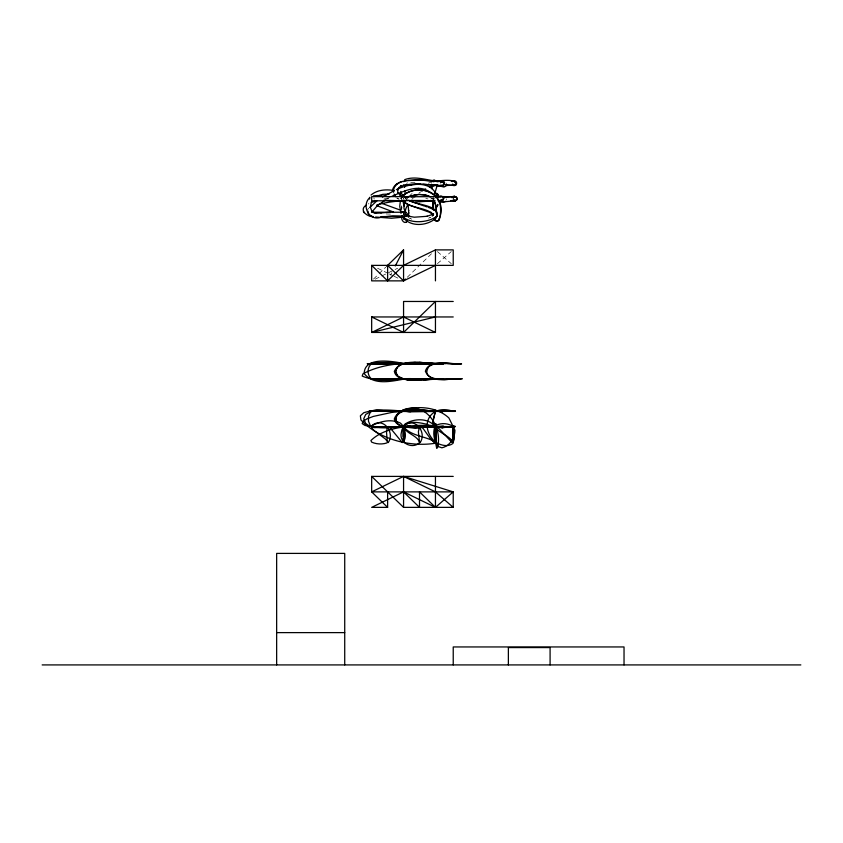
<?xml version="1.0" encoding="UTF-8"?>
<svg xmlns="http://www.w3.org/2000/svg" width="843" height="843" viewBox="0 0 843 843"><rect width="100%" height="100%" fill="white"/><g stroke="black" fill="none" stroke-linecap="round" stroke-linejoin="round"><path stroke-width="0.63" stroke-dasharray="4.21 3.16" d="M437.591 206.293L437.591 204.533M401.489 209.591L401.51 205.755M437.401 205.84L437.401 204.522M401.763 209.412L401.784 206.767M431.353 182.351L431.511 183.268M437.338 207.167L437.348 204.554M405.631 198.769L405.525 198.031L405.588 198.811M405.504 198.063L405.399 198.695L405.81 198.168M437.348 206.693L437.391 204.143M433.407 198.179L433.355 199.591M401.489 198.316L401.563 198.084M433.407 199.127L433.428 197.926M401.553 199.148L401.479 198.073L401.542 199.233L400.172 197.894M433.313 199.359L433.397 198.832M373.87 197.81L374.166 199.074M405.599 214.902L405.346 214.259M403.565 198.832L403.649 198.063M405.662 214.965L405.662 213.953M430.952 199.159L431.258 198.253M401.531 208.621L401.942 207.304M390.572 275.124L391.753 272.837M401.215 198.674L401.742 197.736M411.848 199.475L413.26 197.968M373.544 279.044L378.233 274.491M379.171 273.575L385.736 267.199M407.317 277.221L431.7 253.532M410.425 195.039L412.069 193.5M437.433 263.659L451.258 251.604M367.422 209.538L368.823 208.358M403.302 199.254L403.913 198.8M418.971 193.089L420.762 191.804M386.515 199.296L388.718 198.084M429.972 217.557L430.478 217.294L428.56 218.2M368.212 203.964L368.855 203.627M375.209 279.149L397.654 268.243M406.526 183.342L407.622 182.889M428.297 183.205L430.636 182.404M384.155 198.906L388.792 198.116M410.741 182.299L415.736 182.299M403.923 213.964L405.536 214.069M386.147 213.953L390.393 214.09M403.26 213.89L404.693 214.27M425.841 198.442L428.002 198.948M411.774 219.148L409.624 218.116L410.098 218.432M377.58 268.243L388.212 273.406M389.392 273.986L392.933 275.703M394.113 276.272L398.834 278.569M396.821 198.263L398.433 199.138M445.831 182.973L446.495 183.648M399.224 199.201L397.232 197.926M437.433 251.604L451.258 263.659M431.932 197.894L433.26 199.19M432.227 198.147L432.996 198.916M432.501 199.127L431.669 198.084M434.651 198.21L434.988 198.906M403.512 214.543L403.776 215.344M433.218 198.158L433.492 199.306M446.326 198.874L446.516 199.686M438.181 204.175L438.244 205.618M453.176 198.453L453.186 199.296M453.155 197.979L453.165 198.822M403.987 214.059L403.217 213.901L404.008 214.048"/><path stroke-width="1.26" d="M453.755 426.748C448.75 423.449 441.511 422.385 436.084 425.473L435.452 426.642L436.137 435.104L435.388 442.143L435.167 428.918L435.852 423.702L435.452 442.132L436.727 448.402L437.538 447.464C442.944 427.106 425.525 400.288 402.617 410.214L403.565 411.152L409.024 411.647L443.218 411.352L416.779 410.71L392.353 411.426L376.568 410.014L373.091 410.488L365.704 414.419L363.702 418.887L365.683 423.376L368.18 425.23L374.735 427.675L389.087 426.526L402.248 442.564C407.759 439.087 405.314 426.916 400.393 423.081C391.531 418.739 380.73 421.121 372.332 425.515L371.668 426.642L372.321 428.529L374.176 430.604L385.43 439.045L388.254 442.596C395.251 432.375 383.228 416.653 372.237 425.315L371.668 426.642L364.945 425.441L362.216 423.607L362.996 421.352L366.853 418.897L373.291 416.431L392.111 412.353L405.599 411.078L369.044 411.194L453.745 411.173M433.46 209.738L433.439 200.149M435.357 431.268L435.378 439.013M433.239 209.201L433.376 200.276M435.357 431.753L435.799 443.176C409.898 447.443 379.192 439.319 360.93 419.94L360.361 415.799L363.754 412.733C379.213 407.917 395.283 410.847 411.047 411.532L371.668 411.152L370.172 412.543L368.475 416.568L368.475 421.226L370.182 425.251L372.3 426.979L405.504 426.737L387.611 426.642L386.494 431.806L387.2 440.889M403.154 436.621L403.46 427.275L404.492 424.472C413.534 417.907 430.246 417.411 436.126 428.276C441.047 433.808 449.171 435.831 453.228 442.132L452.997 443.429C447.022 447.991 438.623 444.451 433.039 440.794C423.449 436 410.351 435.536 403.565 426.642L400.025 425.262M433.302 201.93L433.281 209.633M435.325 434.229L435.452 426.642L433.871 425.272L433.07 421.258L435.452 411.152L434.862 410.119L433.766 410.299L435.452 411.152L441.7 411.447M433.323 200.687L433.207 208.179M436.495 211.245L436.484 211.867L435.926 205.418L433.829 199.96M435.357 431.627L435.399 429.319M454.345 411.11L454.893 411.078L437.159 411.31L433.418 410.225L434.756 410.025L435.452 411.152L432.796 421.342L433.692 425.315L435.452 426.642L435.388 429.498M433.376 200.339L433.291 209.802M435.42 427.77C435.652 424.566 429.34 426.231 427.57 424.503C423.112 423.355 418.581 422.427 413.966 422.332C407.917 421.911 401.879 426.084 401.416 432.343C398.518 442.375 411.289 449.298 418.939 443.334L419.508 442.132L418.391 431.806L419.508 426.642L420.984 426.526L422.944 428.255L430.078 438.234L434.145 442.564L435.452 442.132L436.179 438.771L435.452 426.642C414.219 422.238 392.849 430.889 371.668 426.642L387.833 427.085L410.646 426.158C396.8 427.348 381.015 430.615 370.92 440.531L371.668 442.132C376.326 444.24 382.005 444.535 386.863 442.954L387.611 442.132M433.26 200.897L433.281 200.054M401.099 210.919L401.152 213.016M436.358 213.174L436.168 206.914L434.198 200.56M446.779 184.427C445.863 189.053 439.761 185.428 436.674 185.565M408.75 212.605L408.391 217.273M438.107 197.104C438.792 195.018 436.843 191.962 434.588 193.637M404.619 187.399L404.703 186.071M400.551 187.367L400.667 185.513M405.188 212.004L405.831 208.642L407.843 204.617L429.224 212.173L433.544 214.628L430.878 212.341L431.363 212.636C422.332 206.999 409.255 208 401.826 199.96M393.533 191.624C393.038 186.545 397.822 182.72 402.301 181.487M392.438 191.424C392.427 185.987 397.801 182.625 402.501 181.382M437.665 196.767L437.823 195.713L437.264 196.788M433.407 214.554L432.944 215.471M434.904 193.047L437.317 184.912M442.564 199.117C441.279 200.181 444.63 202.141 442.838 201.329M436.716 216.324C439.793 211.15 431.616 208.642 428.191 207.357M431.869 181.119C434.535 180.771 450.615 180.813 441.616 185.692C430.625 185.197 419.645 183.3 408.634 184.385M369.771 197.273L369.634 199.074M367.991 211.203C367.221 214.291 370.33 216.567 373.143 216.598M404.355 201.93L403.955 208.021L405.346 213.174M401.036 196.788C410.046 194.67 408.223 203.047 400.383 200.803L399.751 206.24L400.868 212.963M433.955 218.537C441.342 228.832 441.764 204.47 439.066 201.488M438.402 220.571C450.657 196.061 419.645 180.381 401.974 196.545M404.039 217.989L403.586 219.117L404.608 218.432M431.785 188.663L432.891 185.386M435.336 217.958L435.705 217.115M371.436 201.92L370.34 207.22L372.142 211.941L375.462 213.279L381.078 212.984M372.058 211.846L377.169 205.829L385.493 199.96M432.975 426.653L455.146 426.706L439.372 426.453L415.388 427.801L407.085 427.338L399.519 425.272L396.631 423.428L394.893 421.247L394.313 418.908C398.412 407.432 414.377 410.594 424.05 410.33C428.107 410.657 448.602 411.932 441.469 411.595C428.887 411.026 416.052 408.434 403.565 411.152C393.597 412.143 393.491 425.747 403.565 426.642C406.273 433.924 416.621 434.977 419.508 442.132L420.141 442.596C427.095 432.333 415.199 416.79 404.155 425.378L403.26 428.918L403.565 442.132L403.291 438.012M435.589 217.642L435.22 218.4L435.936 216.936M439.582 218.664C439.098 222.331 434.103 221.857 433.997 218.442M401.742 196.904C410.804 186.524 434.345 187.325 439.224 201.93M395.293 265.945L403.565 249.886L403.565 280.867L371.668 280.867L371.668 265.376L453.228 265.376L453.228 249.886L435.452 249.886L403.565 265.376L387.611 280.867L371.668 265.376M436.885 216.093L437.169 215.566M407.39 220.771C405.241 225.049 400.983 220.444 401.732 217.167M440.383 182.815L442.322 181.54L416.832 179.949L404.377 180.929M436.706 216.345C427.57 223.332 408.16 223.922 401.985 215.513M369.845 207.473L376.958 200.76M433.165 215.07L432.227 216.05M451.49 197.61C453.776 194.164 460.373 198.432 455.346 200.476C449.804 201.351 444.177 202.067 438.571 201.572M386.674 266.283L403.565 249.886M387.611 280.867L387.611 265.376L403.565 280.867L405.441 279.044M371.668 316.957L403.565 332.448L435.452 301.467L435.452 332.448L371.668 332.448L371.668 316.957L453.228 316.957M403.565 426.642C416.59 429.393 430.056 425.62 442.954 427.591L438.666 426.727L433.397 427.232L443.576 426.284L415.146 427.643L403.565 426.642L403.565 442.132L404.377 436.347L403.565 426.642L441.627 426.695L434.577 426.642M371.046 195.039C377.2 189.707 386.357 189.138 394.05 190.539M369.687 197.683C360.952 205.734 369.455 222.173 381.573 217.009M402.922 196.229L403.702 195.502M431.932 180.887L434.145 179.917L437.106 181.698M403.902 213.079L405.314 212.257L372.258 212.236M454.44 200.392L450.71 200.676M366.231 205.144C358.507 209.896 367.242 217.072 373.259 216.619M453.84 426.727L452.891 426.368L452.712 427.959L453.102 442.29L453.123 426.189L454.177 439.245L453.228 442.132L451.743 442.238L439.403 429.024L437.19 427.127L435.452 426.642L434.661 427.285C432.659 433.671 434.156 441.289 438.276 446.558L441.869 447.812C449.646 446.158 454.978 437.928 454.925 430.215L448.897 417.959C436.822 406.716 418.044 405.609 402.828 410.098L403.565 411.152L409.055 411.584L443.207 411.373L442.649 411.416M406.147 222.225L406.695 221.804M440.878 196.777L441.637 196.44L433.144 196.682M415.662 190.444L418.56 188.358M445.989 201.308L443.755 202.088L438.602 201.456M382.406 197.051L394.303 190.634M421.721 191.203L425.631 188.937M399.192 187.283L401.753 185.976M396.452 184.206L397.011 183.869M435.452 411.152C442.259 411.173 464.124 411.911 451.764 410.899C429.487 404.06 418.444 426.737 435.452 442.132L435.473 434.019M454.503 184.859L453.755 185.239L454.683 185.112M402.311 185.829L398.581 188.316L399.087 187.799L397.759 189.801L397.991 189.085L397.706 192.299M451.996 181.593C457.644 177.999 458.655 187.799 452.259 185.102M403.565 280.867L435.452 265.376M387.611 507.37L371.668 491.88L403.565 476.4L453.228 491.88L435.452 507.37L403.565 491.88L371.668 507.37L387.611 507.37L387.611 491.88M392.027 196.25C403.734 191.245 419.108 183.437 430.078 192.425M453.987 196.704L454.598 196.366M408.644 196.535L408.012 196.809L414.566 194.965L419.74 194.491L424.387 194.817L430.141 196.704M404.64 179.664C413.871 176.103 423.997 179.243 433.386 180.729M407.822 196.714L418.697 194.364L426.505 195.207L430.478 196.84M396.336 189.686C408.887 183.563 432.027 179.253 437.127 196.988M376.832 196.04L382.838 194.343L389.35 194.016M371.352 202.478L376.874 200.634M429.709 187.062L437.222 185.017M403.765 217.094L391.574 218.253L375.62 217.03M454.503 410.994C456.917 410.941 451.69 411.31 453.945 411.026M376.832 204.954C394.693 199.665 413.544 200.402 431.953 200.708M404.714 196.809L405.462 196.598L371.668 196.661L371.668 200.782L400.383 200.803M432.944 181.73C436.295 180.992 459.962 177.62 455.346 185.144M435.452 316.957L371.668 332.448L403.565 316.957L435.452 332.448M453.734 426.474L441.953 427.738L435.452 426.642L435.504 433.629M454.683 196.387L442.449 197.62M453.85 426.484L441.932 427.601L435.452 426.642M404.587 180.876L406.41 180.539M405.135 184.944L420.773 184.111M410.92 380.182C404.84 379.561 395.683 378.644 394.313 371.352C401.711 355.651 430.931 365.167 442.733 364.039C416.063 362.775 387.2 360.888 362.996 373.797L362.216 376.052C375.261 382.005 391.953 378.992 405.504 378.855C391.921 381.099 374.239 385.989 364.197 373.639C364.208 355.693 394.145 361.489 405.314 363.828C393.944 362.49 381.068 361.605 369.339 363.639L443.27 363.565M405.335 184.944L407 184.638M454.177 426.4L455.167 426.316L453.228 426.642L453.228 442.132L454.008 434.156L453.228 426.642L454.398 426.4M373.449 195.818L377.569 195.534L389.845 196.819M380.994 212.984L390.478 212.078M381.5 217.02L392.775 215.956L405.799 216.356L407.222 215.534L407.612 214.059L405.968 212.299M410.91 410.067C403.881 409.213 391.047 415.336 397.622 423.471M408.128 180.349L420.942 180.023L438.94 181.603M418.507 379.16L371.668 379.076L410.646 378.591L383.333 380.33L371.668 379.076C366.905 375.367 366.884 367.295 371.668 363.596L419.182 363.628M438.328 378.844L415.146 380.309M433.734 200.919L414.946 201.983M418.033 379.171L441.584 378.707L423.892 380.014M411.184 196.862L414.967 196.735M453.228 411.152L453.913 411.11M397.58 375.82C392.701 371.11 398.149 364.439 403.565 363.596L411.089 363.965L367.179 363.723L441.964 363.965L419.751 362.437L406.979 362.88L400.046 364.998L397.538 366.853L395.557 371.341L397.538 375.82L403.565 379.076L443.576 378.718L415.283 380.13L401.89 379.055L440.467 379.108M455.104 185.144L446.642 185.492M455.663 185.123L453.597 185.249L454.914 185.133M436.231 196.609L441.184 196.377M452.111 200.455C454.43 202.014 459.277 199.96 456.316 197.104M438.423 200.56L442.017 200.413L440.626 200.423L441.437 200.423M381.089 216.609L405.799 216.356L404.334 215.966M427.654 201.077L419.161 201.498M403.439 200.792L383.639 200.328M402.164 196.756L432.006 196.672M439.066 378.844L443.102 378.686L424.545 379.139M403.987 200.771L405.789 200.708L404.282 200.234M451.29 181.277C456.832 180.887 453.703 181.319 454.198 181.456M415.325 362.364L403.565 363.596L443.755 363.965L419.371 362.437M438.033 200.729C442.733 203.121 446.906 195.892 440.615 196.377M438.666 196.503L455.589 196.809M435.23 196.777L435.979 196.767M419.825 380.235L407.074 379.793L400.077 377.675M453.671 196.725L455.441 196.83L454.609 196.84M454.061 200.118C457.675 200.529 451.574 200.623 455.494 200.876M454.377 426.727L454.208 426.769M451.448 379.097L462.27 378.77C450.341 377.643 431.764 384.829 425.367 371.341C427.612 362.342 439.361 362.964 446.822 363.164C452.491 363.565 465.041 364.313 458.508 363.754M438.107 363.575L423.586 363.639M441.542 181.466L444.061 181.456M411.542 185.27L403.565 185.291M451.268 379.097C443.618 379.698 419.898 380.593 428.792 366.663C437.053 360.825 447.696 363.807 457.096 363.807M443.091 363.554L445.557 363.565M447.412 379.118L460.626 378.749L444.451 379.592L435.452 379.076M453.228 301.467L403.565 301.467L403.565 332.448M445.41 363.554L461.595 363.913L447.591 363.554M371.668 476.4L403.565 507.37L453.228 507.37L453.228 491.88L371.668 491.88L371.668 476.4L453.228 476.4M276.652 632.619L344.724 632.619M42.15 664.916L800.85 664.916M442.301 379.097L446.938 379.097M443.555 184.543L454.324 185.523L452.628 184.037M435.114 200.75L431.532 200.708M409.445 379.129L403.565 379.076M431.837 185.249L442.238 185.65L440.794 185.017M431.584 196.661L433.639 196.693M455.02 196.83L454.229 196.798M400.941 212.067L405.283 212.246M441.184 200.413L440.984 200.16M402.912 212.141L403.449 212.162M439.266 185.513L433.565 185.081M419.498 410.035L428.086 410.562M422.849 184.196L432.617 184.975M454.24 200.813L454.82 200.866L453.534 200.054M438.676 196.735L440.267 196.851M405.198 212.246L406.094 212.31M437.085 181.35L435.947 181.234M436.284 185.355L444.145 186.661L442.965 185.787M433.439 201.698L431.911 201.203M443.776 182.583L442.017 182.32M442.048 182.056L444.124 182.415M442.701 197.167L444.914 197.662M375.788 212.931L371.932 212.173M436.516 181.34L437.591 181.54M435.315 196.598L436.347 196.851M421.795 205.176L409.403 200.708M422.743 205.492L424.64 206.113M425.578 206.43L426.895 206.883M393.512 212.046L377.032 205.755M399.571 209.833L381.731 203.342M408.707 200.128C415.515 205.344 441.047 204.322 436.316 217.715C427.591 226.303 409.498 227.599 402.364 216.356M402.311 196.124L399.498 194.575L400.077 194.954L397.98 192.647M407.864 204.533L402.353 200.813M403.671 211.698L405.188 212.931M400.467 193.015L402.817 194.754M453.228 507.37L435.452 491.88L403.565 476.4L403.565 507.37M403.565 491.88L419.508 507.37L419.508 491.88L435.452 507.37L435.452 476.4M407.043 215.334L406.579 214.86L410.056 216.525L409.413 216.345L414.24 217.209L427.369 216.282L426.843 216.409C430.383 215.018 435.03 213.88 433.176 213.953L433.397 214.438M454.83 181.972L455.209 182.72M394.008 195.681L394.461 196.208M396.031 196.893L394.092 194.048M406.484 215.134L407.264 216.114M363.354 211.54L364.113 212.763M438.012 194.786L437.496 193.879M402.522 201.003L402.943 201.941M403.333 202.952L404.187 206.25M444.219 182.889L444.345 183.648M408.212 205.355L408.75 213.247M393.449 190.929L393.607 192.151M433.724 200.518L434.029 203.079M404.84 190.961L405.083 193.152M400.794 191.393L401.036 193.627M435.357 441.079L435.452 442.132L435.378 439.719M435.336 437.053L435.399 440.878M408.739 210.265L408.739 210.876M624.031 664.916L624.031 646.95L453.228 646.95L453.228 664.916M550.089 664.916L550.089 647.572L508.371 647.572L508.371 664.916M435.452 249.886L435.452 280.867M344.724 664.916L344.724 553.398L276.652 553.398L276.652 664.916M403.175 181.624A2.065 0.622 -90 0 1 403.955 181.624M403.85 185.07A2.065 0.622 -90 0 1 403.281 185.07"/></g></svg>
